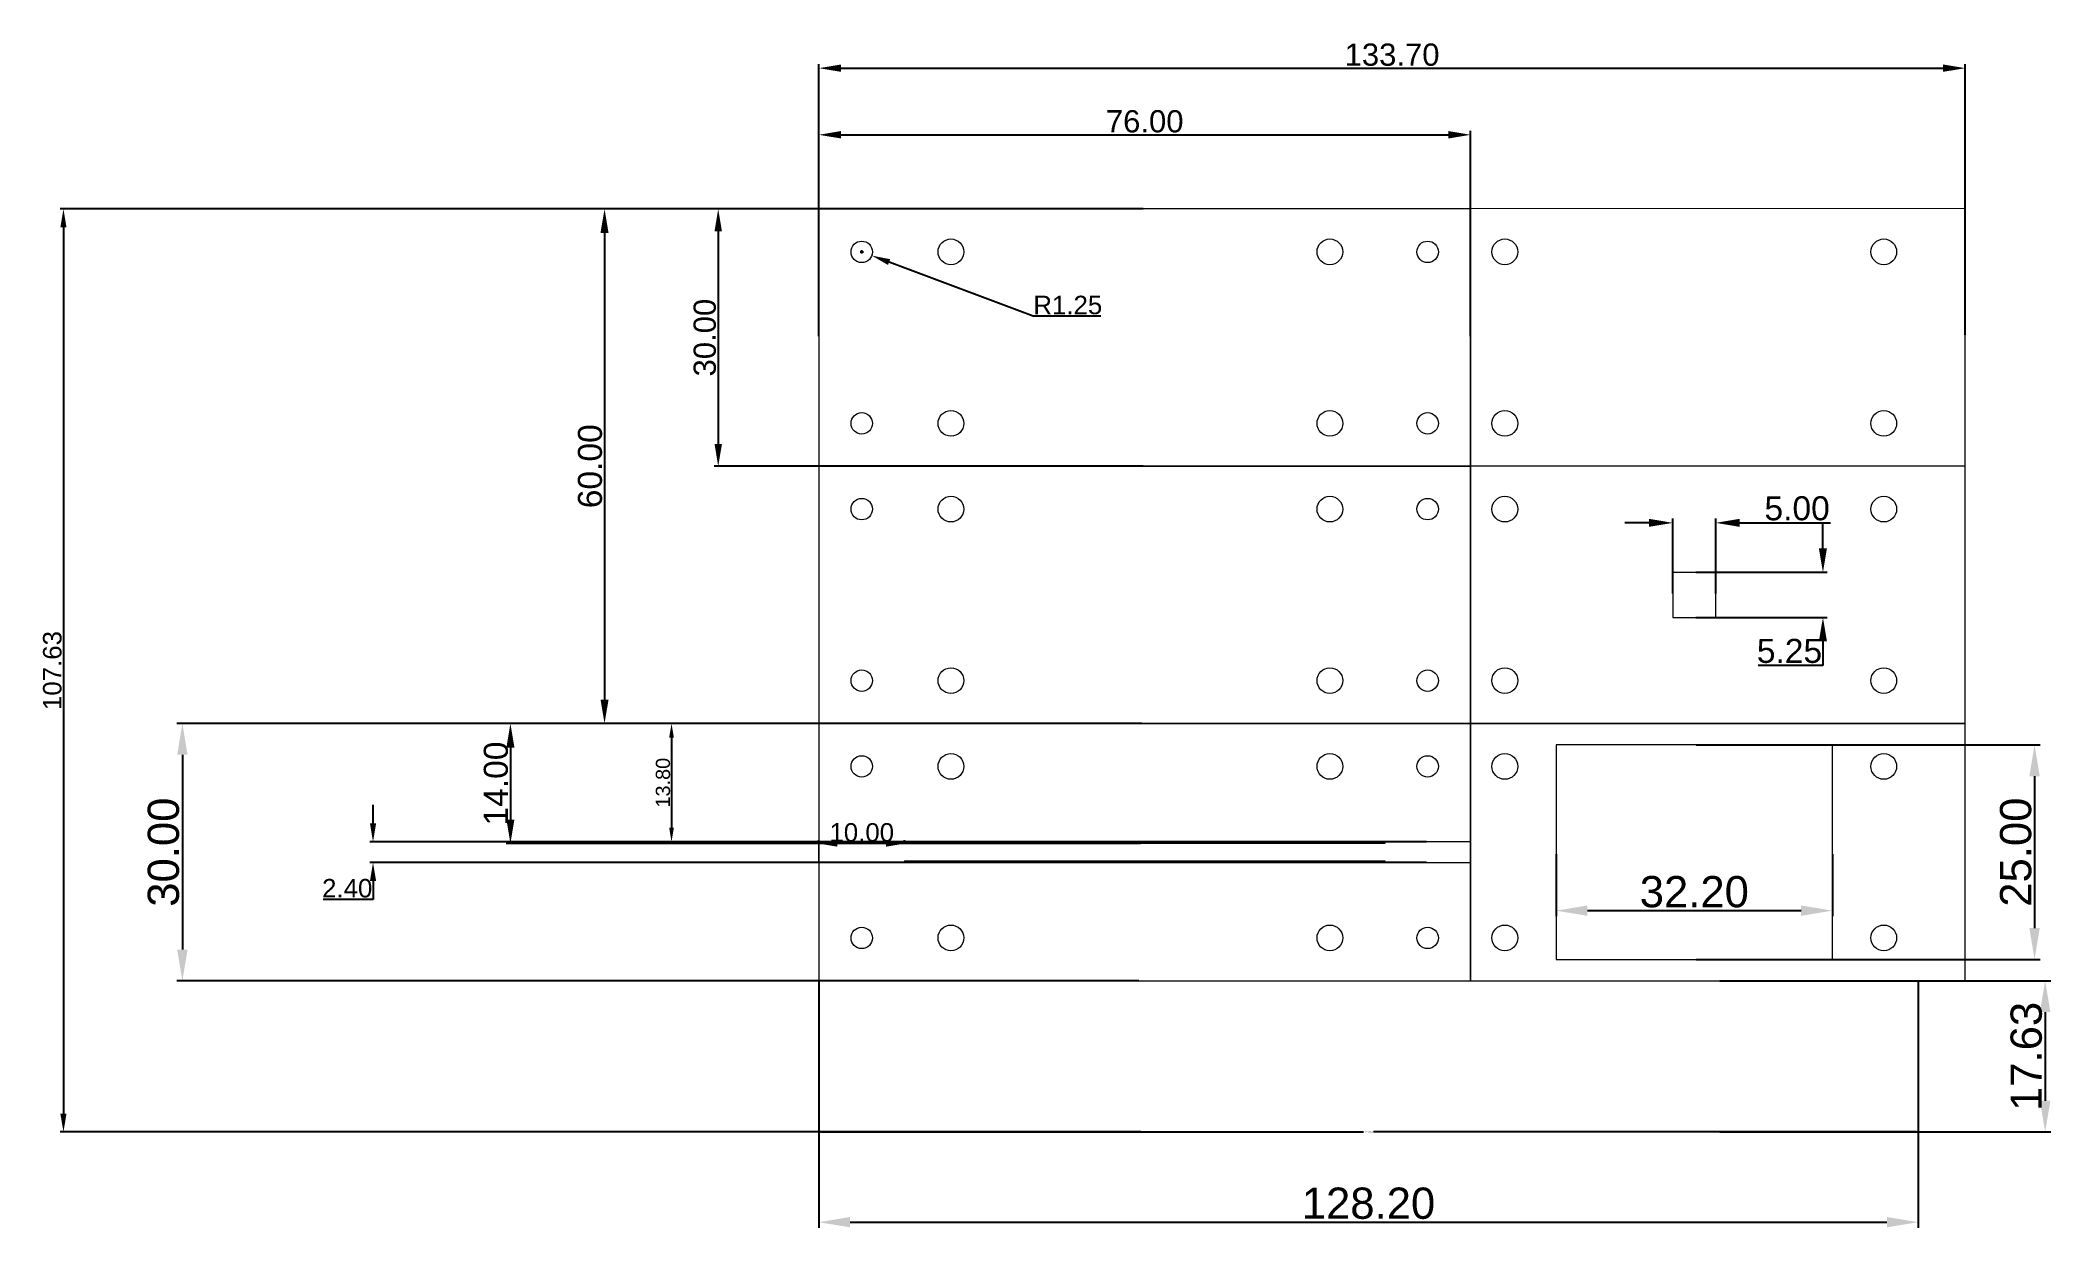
# Model space of a CAD drawing. Header units: millimetres. Extents: x -91 to 144, y -31 to 107.
import ezdxf

# ---------------------------------------------------------------- set-up
doc = ezdxf.new("R2010")
doc.units = ezdxf.units.MM
doc.header["$MEASUREMENT"] = 0
doc.layers.add('_Annotations', color=1, linetype='Continuous', lineweight=25)
doc.styles.get("Standard").update_dxf_attribs({"font": 'arial.ttf'})
doc.styles.add('Standard 360', font='arial.ttf')
doc.dimstyles.get("Standard").update_dxf_attribs({"dimtxt": 0.18, "dimasz": 0.18, "dimexe": 0.18, "dimexo": 0.0625, "dimgap": 0.09, "dimtad": 0, "dimtih": 1, "dimtoh": 1, "dimdec": 4, "dimzin": 0, "dimdsep": 46, "dimtxsty": 'Standard', "dimcen": 0.09, "dimadec": 0, "dimazin": 0, "dimtfac": 1, "dimtdec": 4, "dimtofl": 0, "dimtmove": 0, "dimatfit": 3, "dimfxl": 1, "dimtolj": 1, "dimtzin": 0, "dimarcsym": 0})
doc.dimstyles.new('Standard 360', dxfattribs={"dimtxt": 1, "dimasz": 1, "dimexe": 0.18, "dimexo": 0.0625, "dimgap": 0.09, "dimtad": 1, "dimtoh": 1, "dimdec": 4, "dimzin": 0, "dimdsep": 46, "dimtxsty": 'Standard 360', "dimcen": 0.09, "dimadec": 0, "dimazin": 0, "dimtfac": 1, "dimtdec": 4, "dimtofl": 0, "dimtmove": 0, "dimatfit": 3, "dimfxl": 1, "dimtolj": 1, "dimtzin": 0, "dimarcsym": 0})

# ---------------------------------------------------------------- blocks, each defined once
blk = doc.blocks.new('*U2')
at = {"color": 1, "linetype": 'Continuous', "lineweight": 0}
blk.add_circle((0, 0), 1.5, dxfattribs=at)
blk = doc.blocks.new('*U3')
at = {"color": 0, "linetype": 'ByBlock', "lineweight": -2, "transparency": 16777216}
for p in [(0, 20), (44.2, 20), (0, 0), (44.2, 0)]:
    blk.add_blockref('*U2', p, dxfattribs=at)
blk = doc.blocks.new('*U5')
at = {"color": 1, "linetype": 'Continuous', "lineweight": 0}
blk.add_circle((0, 0), 1.5, dxfattribs=at)
blk = doc.blocks.new('*U6')
at = {"color": 0, "linetype": 'ByBlock', "lineweight": -2, "transparency": 16777216}
for p in [(0, 20), (44.2, 20), (0, 0), (44.2, 0)]:
    blk.add_blockref('*U5', p, dxfattribs=at)
blk = doc.blocks.new('*U8')
at = {"color": 1, "linetype": 'Continuous', "lineweight": 0}
blk.add_circle((0, 0), 1.5, dxfattribs=at)
blk = doc.blocks.new('*U9')
at = {"color": 0, "linetype": 'ByBlock', "lineweight": -2, "transparency": 16777216}
for p in [(0, 20), (44.2, 20), (0, 0), (44.2, 0)]:
    blk.add_blockref('*U8', p, dxfattribs=at)
blk = doc.blocks.new('*U11')
at = {"color": 1, "linetype": 'Continuous', "lineweight": 0}
blk.add_circle((0, 0), 1.5, dxfattribs=at)
blk = doc.blocks.new('*U12')
at = {"color": 0, "linetype": 'ByBlock', "lineweight": -2, "transparency": 16777216}
for p in [(0, 20), (44.2, 20), (0, 0), (44.2, 0)]:
    blk.add_blockref('*U11', p, dxfattribs=at)
blk = doc.blocks.new('*U14')
at = {"color": 1, "linetype": 'Continuous', "lineweight": 0}
blk.add_circle((0, 0), 1.5, dxfattribs=at)
blk = doc.blocks.new('*U15')
at = {"color": 0, "linetype": 'ByBlock', "lineweight": -2, "transparency": 16777216}
for p in [(0, 20), (44.2, 20), (0, 0), (44.2, 0)]:
    blk.add_blockref('*U14', p, dxfattribs=at)
blk = doc.blocks.new('*D16')
at = {"color": 0, "linetype": 'Continuous', "lineweight": -2, "transparency": 16777216}
for p, q in [((0, -2.56), (0, -20.31)), ((128.2, -2.56), (128.2, -20.31)), ((0.18, -20.13), (63.51, -20.13)), ((128.02, -20.13), (64.69, -20.13))]:
    blk.add_line(p, q, dxfattribs=at)
at = {"color": 0, "linetype": 'Continuous', "lineweight": 0, "transparency": 16777216}
for points in [[(0.18, -20.1), (0.18, -20.16), (0, -20.13)], [(128.02, -20.1), (128.02, -20.16), (128.2, -20.13)]]:
    blk.add_solid(points, dxfattribs=at)
at = {"layer": 'Defpoints', "color": 0, "linetype": 'Continuous', "lineweight": 0, "transparency": 16777216}
for p in [(0, -2.5), (128.2, -2.5), (128.2, -20.13)]:
    blk.add_point(p, dxfattribs=at)
at = {"color": 0, "linetype": 'Continuous', "lineweight": 0, "transparency": 16777216, "insert": (64.1, -20.13), "char_height": 0.18, "attachment_point": 5}
blk.add_mtext('\\A1;128.2000', dxfattribs=at)
blk = doc.blocks.new('*U19')
at = {"color": 1, "linetype": 'Continuous', "lineweight": 0}
blk.add_circle((0, 0), 1.5, dxfattribs=at)
blk = doc.blocks.new('*U20')
at = {"color": 0, "linetype": 'ByBlock', "lineweight": -2, "transparency": 16777216}
for p in [(0, 20), (44.2, 20), (0, 0), (44.2, 0)]:
    blk.add_blockref('*U19', p, dxfattribs=at)
blk = doc.blocks.new('*D25')
at = {"layer": '_Annotations', "color": 0, "lineweight": -2, "transparency": 16777216}
for p, q in [((0, 72.66), (0, 96.62)), ((2.59, 96.15), (73.41, 96.15)), ((76, 72.66), (76, 96.62))]:
    blk.add_line(p, q, dxfattribs=at)
at = {"layer": '_Annotations', "color": 0, "lineweight": 0, "transparency": 16777216}
for points in [[(2.59, 96.59), (2.59, 95.72), (0, 96.15)], [(73.41, 96.59), (73.41, 95.72), (76, 96.15)]]:
    blk.add_solid(points, dxfattribs=at)
at = {"layer": 'Defpoints', "color": 0, "lineweight": 0, "transparency": 16777216}
for p in [(76, 96.15), (0, 72.5), (76, 72.5)]:
    blk.add_point(p, dxfattribs=at)
at = {"layer": '_Annotations', "color": 0, "transparency": 16777216, "insert": (38, 97.71), "char_height": 2.59, "attachment_point": 5, "style": 'Standard 360'}
blk.add_mtext('\\A1;76.00', dxfattribs=at)
blk = doc.blocks.new('*D26')
at = {"layer": '_Annotations', "color": 0, "lineweight": -2, "transparency": 16777216}
for p, q in [((0, 72.82), (0, 104.39)), ((2.59, 103.92), (131.11, 103.92)), ((133.7, 72.82), (133.7, 104.39))]:
    blk.add_line(p, q, dxfattribs=at)
at = {"layer": '_Annotations', "color": 0, "lineweight": 0, "transparency": 16777216}
for points in [[(2.59, 104.35), (2.59, 103.49), (0, 103.92)], [(131.11, 104.35), (131.11, 103.49), (133.7, 103.92)]]:
    blk.add_solid(points, dxfattribs=at)
at = {"layer": 'Defpoints', "color": 0, "lineweight": 0, "transparency": 16777216}
for p in [(133.7, 103.92), (0, 72.66), (133.7, 72.66)]:
    blk.add_point(p, dxfattribs=at)
at = {"layer": '_Annotations', "color": 0, "transparency": 16777216, "insert": (66.85, 105.48), "char_height": 2.59, "attachment_point": 5, "style": 'Standard 360'}
blk.add_mtext('\\A1;133.70', dxfattribs=at)
blk = doc.blocks.new('*D28')
at = {"layer": '_Annotations', "color": 0, "lineweight": -2, "transparency": 16777216}
for p, q in [((37.84, 87.5), (-12.21, 87.5)), ((-11.74, 84.91), (-11.74, 60.09)), ((37.84, 57.5), (-12.21, 57.5))]:
    blk.add_line(p, q, dxfattribs=at)
at = {"layer": '_Annotations', "color": 0, "lineweight": 0, "transparency": 16777216}
for points in [[(-12.17, 84.91), (-11.31, 84.91), (-11.74, 87.5)], [(-12.17, 60.09), (-11.31, 60.09), (-11.74, 57.5)]]:
    blk.add_solid(points, dxfattribs=at)
at = {"layer": 'Defpoints', "color": 0, "lineweight": 0, "transparency": 16777216}
for p in [(38, 87.5), (-11.74, 57.5), (38, 57.5)]:
    blk.add_point(p, dxfattribs=at)
at = {"layer": '_Annotations', "color": 0, "transparency": 16777216, "insert": (-13.3, 72.5), "char_height": 2.59, "attachment_point": 5, "rotation": 90, "style": 'Standard 360'}
blk.add_mtext('\\A1;30.00', dxfattribs=at)
blk = doc.blocks.new('*D34')
at = {"layer": '_Annotations', "color": 0, "lineweight": -2, "transparency": 16777216}
for p, q in [((4.81, 82.5), (5.19, 82.5)), ((5, 82.31), (5, 82.69)), ((25, 75), (8.19, 81.3)), ((32.87, 75), (25, 75))]:
    blk.add_line(p, q, dxfattribs=at)
at = {"layer": '_Annotations', "color": 0, "lineweight": 0, "transparency": 16777216}
blk.add_solid([(8.32, 81.64), (8.06, 80.97), (6.17, 82.06)], dxfattribs=at)
at = {"layer": 'Defpoints', "color": 0, "lineweight": 0, "transparency": 16777216}
for p in [(5, 82.5), (6.17, 82.06)]:
    blk.add_point(p, dxfattribs=at)
at = {"layer": '_Annotations', "color": 0, "transparency": 16777216, "insert": (29.03, 76.29), "char_height": 2.156, "attachment_point": 5, "style": 'Standard 360'}
blk.add_mtext('\\A1;R1.25', dxfattribs=at)
blk = doc.blocks.new('*D40')
at = {"layer": '_Annotations', "color": 0, "lineweight": -2, "transparency": 16777216}
for p, q in [((37.67, 87.5), (-25.5, 87.5)), ((-25, 84.7), (-25, 30.3)), ((37.67, 27.5), (-25.5, 27.5))]:
    blk.add_line(p, q, dxfattribs=at)
at = {"layer": '_Annotations', "color": 0, "lineweight": 0, "transparency": 16777216}
for points in [[(-25.47, 84.7), (-24.53, 84.7), (-25, 87.5)], [(-25.47, 30.3), (-24.53, 30.3), (-25, 27.5)]]:
    blk.add_solid(points, dxfattribs=at)
at = {"layer": 'Defpoints', "color": 0, "lineweight": 0, "transparency": 16777216}
for p in [(37.84, 87.5), (-25, 27.5), (37.84, 27.5)]:
    blk.add_point(p, dxfattribs=at)
at = {"layer": '_Annotations', "color": 0, "transparency": 16777216, "insert": (-26.68, 57.5), "char_height": 2.803, "attachment_point": 5, "rotation": 90, "style": 'Standard 360'}
blk.add_mtext('\\A1;60.00', dxfattribs=at)
blk = doc.blocks.new('*D55')
at = {"layer": '_Annotations', "color": 0, "lineweight": -2, "transparency": 16777216}
for p, q in [((37.51, 27.5), (-36.48, 27.5)), ((-35.98, 24.7), (-35.98, 16.3)), ((37.51, 13.5), (-36.48, 13.5))]:
    blk.add_line(p, q, dxfattribs=at)
at = {"layer": '_Annotations', "color": 0, "lineweight": 0, "transparency": 16777216}
for points in [[(-36.44, 24.7), (-35.51, 24.7), (-35.98, 27.5)], [(-36.44, 16.3), (-35.51, 16.3), (-35.98, 13.5)]]:
    blk.add_solid(points, dxfattribs=at)
at = {"layer": 'Defpoints', "color": 0, "lineweight": 0, "transparency": 16777216}
for p in [(37.68, 27.5), (-35.98, 13.5), (37.68, 13.5)]:
    blk.add_point(p, dxfattribs=at)
at = {"layer": '_Annotations', "color": 0, "transparency": 16777216, "insert": (-37.66, 20.5), "char_height": 2.803, "attachment_point": 5, "rotation": 90, "style": 'Standard 360'}
blk.add_mtext('\\A1;14.00', dxfattribs=at)
blk = doc.blocks.new('*D58')
at = {"layer": '_Annotations', "color": 0, "lineweight": -2, "transparency": 16777216}
for p, q in [((37.3, 27.5), (-74.89, 27.5)), ((-74.24, 23.86), (-74.24, 1.14)), ((37.3, -2.5), (-74.89, -2.5))]:
    blk.add_line(p, q, dxfattribs=at)
at = {"layer": '_Annotations', "color": 0, "lineweight": 0, "transparency": 16777216}
for points in [[(-74.84, 23.86), (-73.63, 23.86), (-74.24, 27.5)], [(-74.84, 1.14), (-73.63, 1.14), (-74.24, -2.5)]]:
    blk.add_solid(points, dxfattribs=at)
at = {"layer": 'Defpoints', "color": 0, "lineweight": 0, "transparency": 16777216}
for p in [(37.53, 27.5), (-74.24, -2.5), (37.53, -2.5)]:
    blk.add_point(p, dxfattribs=at)
at = {"layer": '_Annotations', "color": 0, "transparency": 16777216, "insert": (-76.43, 12.5), "char_height": 3.643, "attachment_point": 5, "rotation": 90, "style": 'Standard 360'}
blk.add_mtext('\\A1;30.00', dxfattribs=at)
blk = doc.blocks.new('*D60')
at = {"layer": '_Annotations', "color": 0, "lineweight": -2, "transparency": 16777216}
for p, q in [((9.9, 27.5), (-17.49, 27.5)), ((-17.19, 25.84), (-17.19, 15.36)), ((9.9, 13.7), (-17.49, 13.7))]:
    blk.add_line(p, q, dxfattribs=at)
at = {"layer": '_Annotations', "color": 0, "lineweight": 0, "transparency": 16777216}
for points in [[(-17.46, 25.84), (-16.91, 25.84), (-17.19, 27.5)], [(-17.46, 15.36), (-16.91, 15.36), (-17.19, 13.7)]]:
    blk.add_solid(points, dxfattribs=at)
at = {"layer": 'Defpoints', "color": 0, "lineweight": 0, "transparency": 16777216}
for p in [(10, 27.5), (-17.19, 13.7), (10, 13.7)]:
    blk.add_point(p, dxfattribs=at)
at = {"layer": '_Annotations', "color": 0, "transparency": 16777216, "insert": (-18.18, 20.6), "char_height": 1.658, "attachment_point": 5, "rotation": 90, "style": 'Standard 360'}
blk.add_mtext('\\A1;13.80', dxfattribs=at)
blk = doc.blocks.new('*D69')
at = {"layer": '_Annotations', "color": 0, "lineweight": -2, "transparency": 16777216}
for p, q in [((-52, 15.86), (-52, 18.01)), ((70.87, 13.7), (-52.39, 13.7)), ((70.87, 11.3), (-52.39, 11.3)), ((-52, 9.14), (-52, 6.99)), ((-52, 6.99), (-57.82, 6.99))]:
    blk.add_line(p, q, dxfattribs=at)
at = {"layer": '_Annotations', "color": 0, "lineweight": 0, "transparency": 16777216}
for points in [[(-52.36, 15.86), (-51.64, 15.86), (-52, 13.7)], [(-52.36, 9.14), (-51.64, 9.14), (-52, 11.3)]]:
    blk.add_solid(points, dxfattribs=at)
at = {"layer": 'Defpoints', "color": 0, "lineweight": 0, "transparency": 16777216}
for p in [(71, 13.7), (-52, 11.3), (71, 11.3)]:
    blk.add_point(p, dxfattribs=at)
at = {"layer": '_Annotations', "color": 0, "transparency": 16777216, "insert": (-55.01, 8.28), "char_height": 2.156, "attachment_point": 5, "style": 'Standard 360'}
blk.add_mtext('\\A1;2.40', dxfattribs=at)
blk = doc.blocks.new('*D70')
at = {"layer": '_Annotations', "color": 0, "lineweight": -2, "transparency": 16777216}
for p, q in [((37.55, 87.5), (-88.5, 87.5)), ((-88.11, 85.34), (-88.11, -17.98)), ((37.55, -20.13), (-88.5, -20.13))]:
    blk.add_line(p, q, dxfattribs=at)
at = {"layer": '_Annotations', "color": 0, "lineweight": 0, "transparency": 16777216}
for points in [[(-88.47, 85.34), (-87.75, 85.34), (-88.11, 87.5)], [(-88.47, -17.98), (-87.75, -17.98), (-88.11, -20.13)]]:
    blk.add_solid(points, dxfattribs=at)
at = {"layer": 'Defpoints', "color": 0, "lineweight": 0, "transparency": 16777216}
for p in [(37.68, 87.5), (-88.11, -20.13), (37.68, -20.13)]:
    blk.add_point(p, dxfattribs=at)
at = {"layer": '_Annotations', "color": 0, "transparency": 16777216, "insert": (-89.4, 33.68), "char_height": 2.156, "attachment_point": 5, "rotation": 90, "style": 'Standard 360'}
blk.add_mtext('\\A1;107.63', dxfattribs=at)
blk = doc.blocks.new('*D71')
at = {"layer": '_Annotations', "color": 0, "lineweight": -2, "transparency": 16777216}
for p, q in [((0, 13.63), (0, 13.89)), ((7.84, 13.5), (2.16, 13.5)), ((10, 13.63), (10, 13.89))]:
    blk.add_line(p, q, dxfattribs=at)
at = {"layer": '_Annotations', "color": 0, "lineweight": 0, "transparency": 16777216}
for points in [[(2.16, 13.86), (2.16, 13.14), (0, 13.5)], [(7.84, 13.86), (7.84, 13.14), (10, 13.5)]]:
    blk.add_solid(points, dxfattribs=at)
at = {"layer": 'Defpoints', "color": 0, "lineweight": 0, "transparency": 16777216}
for p in [(0, 13.5), (0, 13.5), (10, 13.5)]:
    blk.add_point(p, dxfattribs=at)
at = {"layer": '_Annotations', "color": 0, "transparency": 16777216, "insert": (5, 14.79), "char_height": 2.156, "attachment_point": 5, "style": 'Standard 360'}
blk.add_mtext('\\A1;10.00', dxfattribs=at)
blk = doc.blocks.new('*D72')
at = {"layer": '_Annotations', "color": 0, "lineweight": -2, "transparency": 16777216}
for p, q in [((96.8, 50.9), (93.99, 50.9)), ((99.6, 42.68), (99.6, 51.4)), ((104.6, 42.68), (104.6, 51.4)), ((107.4, 50.9), (117.98, 50.9))]:
    blk.add_line(p, q, dxfattribs=at)
at = {"layer": '_Annotations', "color": 0, "lineweight": 0, "transparency": 16777216}
for points in [[(96.8, 51.37), (96.8, 50.43), (99.6, 50.9)], [(107.4, 51.37), (107.4, 50.43), (104.6, 50.9)]]:
    blk.add_solid(points, dxfattribs=at)
at = {"layer": 'Defpoints', "color": 0, "lineweight": 0, "transparency": 16777216}
for p in [(104.6, 50.9), (99.6, 42.5), (104.6, 42.5)]:
    blk.add_point(p, dxfattribs=at)
at = {"layer": '_Annotations', "color": 0, "transparency": 16777216, "insert": (114.09, 52.58), "char_height": 2.803, "attachment_point": 5, "style": 'Standard 360'}
blk.add_mtext('\\A1;5.00', dxfattribs=at)
blk = doc.blocks.new('*D73')
at = {"layer": '_Annotations', "color": 0, "lineweight": -2, "transparency": 16777216}
for p, q in [((117.1, 47.93), (117.1, 50.73)), ((102.28, 45.13), (117.6, 45.13)), ((102.28, 39.88), (117.6, 39.88)), ((117.1, 37.07), (117.1, 34.27)), ((117.1, 34.27), (109.55, 34.27))]:
    blk.add_line(p, q, dxfattribs=at)
at = {"layer": '_Annotations', "color": 0, "lineweight": 0, "transparency": 16777216}
for points in [[(116.63, 47.93), (117.57, 47.93), (117.1, 45.13)], [(116.63, 37.07), (117.57, 37.07), (117.1, 39.88)]]:
    blk.add_solid(points, dxfattribs=at)
at = {"layer": 'Defpoints', "color": 0, "lineweight": 0, "transparency": 16777216}
for p in [(102.1, 45.13), (102.1, 39.88), (117.1, 39.88)]:
    blk.add_point(p, dxfattribs=at)
at = {"layer": '_Annotations', "color": 0, "transparency": 16777216, "insert": (113.2, 35.95), "char_height": 2.803, "attachment_point": 5, "style": 'Standard 360'}
blk.add_mtext('\\A1;5.25', dxfattribs=at)
blk = doc.blocks.new('*D74')
at = {"layer": '_Annotations', "color": 0, "lineweight": -2, "transparency": 16777216}
for p, q in [((86, 12.27), (86, 5.02)), ((118.2, 12.27), (118.2, 5.02)), ((89.64, 5.68), (114.56, 5.68))]:
    blk.add_line(p, q, dxfattribs=at)
at = {"layer": '_Annotations', "color": 0, "lineweight": 0, "transparency": 16777216}
for points in [[(89.64, 6.28), (89.64, 5.07), (86, 5.68)], [(114.56, 6.28), (114.56, 5.07), (118.2, 5.68)]]:
    blk.add_solid(points, dxfattribs=at)
at = {"layer": 'Defpoints', "color": 0, "lineweight": 0, "transparency": 16777216}
for p in [(86, 12.5), (118.2, 12.5), (118.2, 5.68)]:
    blk.add_point(p, dxfattribs=at)
at = {"layer": '_Annotations', "color": 0, "transparency": 16777216, "insert": (102.1, 7.87), "char_height": 3.643, "attachment_point": 5, "style": 'Standard 360'}
blk.add_mtext('\\A1;32.20', dxfattribs=at)
blk = doc.blocks.new('*D75')
at = {"layer": '_Annotations', "color": 0, "lineweight": -2, "transparency": 16777216}
for p, q in [((102.33, 25), (142.44, 25)), ((141.78, 21.36), (141.78, 3.64)), ((102.33, 0), (142.44, 0))]:
    blk.add_line(p, q, dxfattribs=at)
at = {"layer": '_Annotations', "color": 0, "lineweight": 0, "transparency": 16777216}
for points in [[(141.18, 21.36), (142.39, 21.36), (141.78, 25)], [(141.18, 3.64), (142.39, 3.64), (141.78, 0)]]:
    blk.add_solid(points, dxfattribs=at)
at = {"layer": 'Defpoints', "color": 0, "lineweight": 0, "transparency": 16777216}
for p in [(102.1, 25), (141.78, 0), (102.1, 0)]:
    blk.add_point(p, dxfattribs=at)
at = {"layer": '_Annotations', "color": 0, "transparency": 16777216, "insert": (139.6, 12.5), "char_height": 3.643, "attachment_point": 5, "rotation": 90, "style": 'Standard 360'}
blk.add_mtext('\\A1;25.00', dxfattribs=at)
blk = doc.blocks.new('*D76')
at = {"layer": '_Annotations', "color": 0, "lineweight": -2, "transparency": 16777216}
for p, q in [((0, -11.67), (0, -31.3)), ((128.2, -11.67), (128.2, -31.3)), ((3.64, -30.65), (124.56, -30.65))]:
    blk.add_line(p, q, dxfattribs=at)
at = {"layer": '_Annotations', "color": 0, "lineweight": 0, "transparency": 16777216}
for points in [[(3.64, -30.04), (3.64, -31.25), (0, -30.65)], [(124.56, -30.04), (124.56, -31.25), (128.2, -30.65)]]:
    blk.add_solid(points, dxfattribs=at)
at = {"layer": 'Defpoints', "color": 0, "lineweight": 0, "transparency": 16777216}
for p in [(0, -11.44), (128.2, -11.44), (128.2, -30.65)]:
    blk.add_point(p, dxfattribs=at)
at = {"layer": '_Annotations', "color": 0, "transparency": 16777216, "insert": (64.1, -28.46), "char_height": 3.643, "attachment_point": 5, "style": 'Standard 360'}
blk.add_mtext('\\A1;128.20', dxfattribs=at)
blk = doc.blocks.new('*D77')
at = {"layer": '_Annotations', "color": 0, "lineweight": -2, "transparency": 16777216}
for p, q in [((105.08, -2.5), (143.68, -2.5)), ((143.02, -6.14), (143.02, -16.49)), ((105.08, -20.13), (143.68, -20.13))]:
    blk.add_line(p, q, dxfattribs=at)
at = {"layer": '_Annotations', "color": 0, "lineweight": 0, "transparency": 16777216}
for points in [[(142.41, -6.14), (143.63, -6.14), (143.02, -2.5)], [(142.41, -16.49), (143.63, -16.49), (143.02, -20.13)]]:
    blk.add_solid(points, dxfattribs=at)
at = {"layer": 'Defpoints', "color": 0, "lineweight": 0, "transparency": 16777216}
for p in [(104.85, -2.5), (104.85, -20.13), (143.02, -20.13)]:
    blk.add_point(p, dxfattribs=at)
at = {"layer": '_Annotations', "color": 0, "transparency": 16777216, "insert": (140.83, -11.32), "char_height": 3.643, "attachment_point": 5, "rotation": 90, "style": 'Standard 360'}
blk.add_mtext('\\A1;17.63', dxfattribs=at)

msp = doc.modelspace()

# ---------------------------------------------------------------- linework, layer by layer
at = {"color": 1, "linetype": 'Continuous', "lineweight": 0}
for points in [[(0, 57.5), (76, 57.5), (76, 87.5), (0, 87.5)], [(76, 57.5), (133.6998, 57.54741), (133.6998, 87.54741), (76, 87.5)], [(0, 27.5), (76, 27.5), (76, 57.5), (0, 57.5)], [(76, 27.5), (133.7, 27.5), (133.7, 57.5), (76, 57.5)], [(99.6, 39.875), (104.6, 39.875), (104.6, 45.125), (99.6, 45.125)], [(0, -2.5), (76, -2.5), (76, 27.5), (0, 27.5)], [(76, -2.5), (133.7, -2.5), (133.7, 27.5), (76, 27.5)], [(86, 0), (118.2, 0), (118.2, 25), (86, 25)]]:
    msp.add_lwpolyline(points, close=True, dxfattribs=at)
for points in [[(10, 11.5), (10, 11.3), (0, 11.3), (0, 13.7), (10, 13.7), (10, 13.5)], [(66, 13.5), (10, 13.5)], [(66, 11.5), (66, 11.3), (76, 11.3), (76, 13.7), (66, 13.7), (66, 13.5)], [(10, 11.5), (66, 11.5)]]:
    msp.add_lwpolyline(points, dxfattribs=at)
for centre in [(5, 82.5), (71, 82.5), (5, 62.5), (71, 62.5), (5, 52.5), (71, 52.5), (5, 32.5), (71, 32.5), (5, 22.5), (71, 22.5), (5, 2.5), (71, 2.5)]:
    msp.add_circle(centre, 1.25, dxfattribs=at)

# ---------------------------------------------------------------- block references
for name, p in [('*U9', (15.4, 62.5)), ('*U20', (80, 62.5)), ('*U6', (15.4, 32.5)), ('*U15', (80, 32.5)), ('*U3', (15.4, 2.5)), ('*U12', (80, 2.5))]:
    msp.add_blockref(name, p)

# ---------------------------------------------------------------- dimensions: what is measured, and where the dimension line sits
dim = msp.add_linear_dim(base=(128.2, -20.13276), p1=(0, -2.5), p2=(128.2, -2.5), dimstyle='Standard', dxfattribs=at)
dim.commit()
dim.dimension.update_dxf_attribs({"geometry": '*D16', "text_midpoint": (64.1, -20.13276)})
at = {"layer": '_Annotations'}
for p1, p2, distance, override, picture, middle in [((0, 72.658), (133.6998, 72.658), 31.2644, {"dimscale": 2.590124, "dimdec": 2, "dimlunit": 2}, '*D26', (66.8499, 105.47885)), ((0, 72.5), (76, 72.5), 23.65342, {"dimscale": 2.590124, "dimdec": 2, "dimlunit": 2}, '*D25', (38, 97.70898)), ((37.684, 87.5), (37.684, -20.13276), -125.79101, {"dimscale": 2.155888, "dimdec": 2, "dimlunit": 2}, '*D70', (-89.40251, 33.68362)), ((37.842, 87.5), (37.842, 27.5), -62.84101, {"dimscale": 2.802654, "dimdec": 2, "dimlunit": 2}, '*D40', (-26.68221, 57.5)), ((38, 87.5), (38, 57.5), -49.74, {"dimscale": 2.590124, "dimdec": 2, "dimlunit": 2}, '*D28', (-13.29645, 72.5)), ((99.6, 42.5), (104.6, 42.5), 8.4, {"dimscale": 2.802656, "dimdec": 2, "dimlunit": 2}, '*D72', (114.09278, 52.5832)), ((102.1, 45.125), (102.1, 39.875), 15, {"dimscale": 2.802656, "dimdec": 2, "dimlunit": 2}, '*D73', (113.19724, 35.95289)), ((37.526, 27.5), (37.526, -2.5), -111.76331, {"dimscale": 3.643449, "dimdec": 2, "dimlunit": 2}, '*D58', (-76.42671, 12.5)), ((37.684, 27.5), (37.684, 13.5), -73.66183, {"dimscale": 2.802656, "dimdec": 2, "dimlunit": 2}, '*D55', (-37.66103, 20.5)), ((10, 27.5), (10, 13.7), -27.18804, {"dimscale": 1.658375, "dimdec": 2, "dimlunit": 2}, '*D60', (-18.18458, 20.6)), ((102.1, 25), (102.1, 0), 39.68474, {"dimscale": 3.643452, "dimdec": 2, "dimlunit": 2}, '*D75', (139.59658, 12.5)), ((71, 13.7), (71, 11.3), -123, {"dimscale": 2.155888, "dimdec": 2, "dimlunit": 2}, '*D69', (-55.00874, 8.28299)), ((10, 13.5), (0, 13.5), 0, {"dimscale": 2.155889, "dimdec": 2, "dimlunit": 2}, '*D71', (5, 14.79477)), ((86, 12.5), (118.2, 12.5), -6.82289, {"dimscale": 3.643452, "dimdec": 2, "dimlunit": 2}, '*D74', (102.1, 7.86651)), ((104.85, -2.5), (104.85, -20.13276), 38.17089, {"dimscale": 3.643449, "dimdec": 2, "dimlunit": 2}, '*D77', (140.83149, -11.31638)), ((0, -11.43763), (128.2, -11.43763), -19.20762, {"dimscale": 3.643449, "dimdec": 2, "dimlunit": 2}, '*D76', (64.1, -28.45709))]:
    dim = msp.add_aligned_dim(p1=p1, p2=p2, distance=distance, dimstyle='Standard 360', override=override, dxfattribs=at)
    dim.commit()
    dim.dimension.update_dxf_attribs({"geometry": picture, "text_midpoint": middle})
dim = msp.add_radius_dim(center=(5, 82.5), mpoint=(6.17041, 82.0611), dimstyle='Standard 360', override={"dimscale": 2.155887, "dimdec": 2, "dimlunit": 2}, dxfattribs=at)
dim.commit()
dim.dimension.update_dxf_attribs({"geometry": '*D34', "text_midpoint": (29.03374, 75), "dimtype": 164})

doc.saveas('drawing.dxf')
